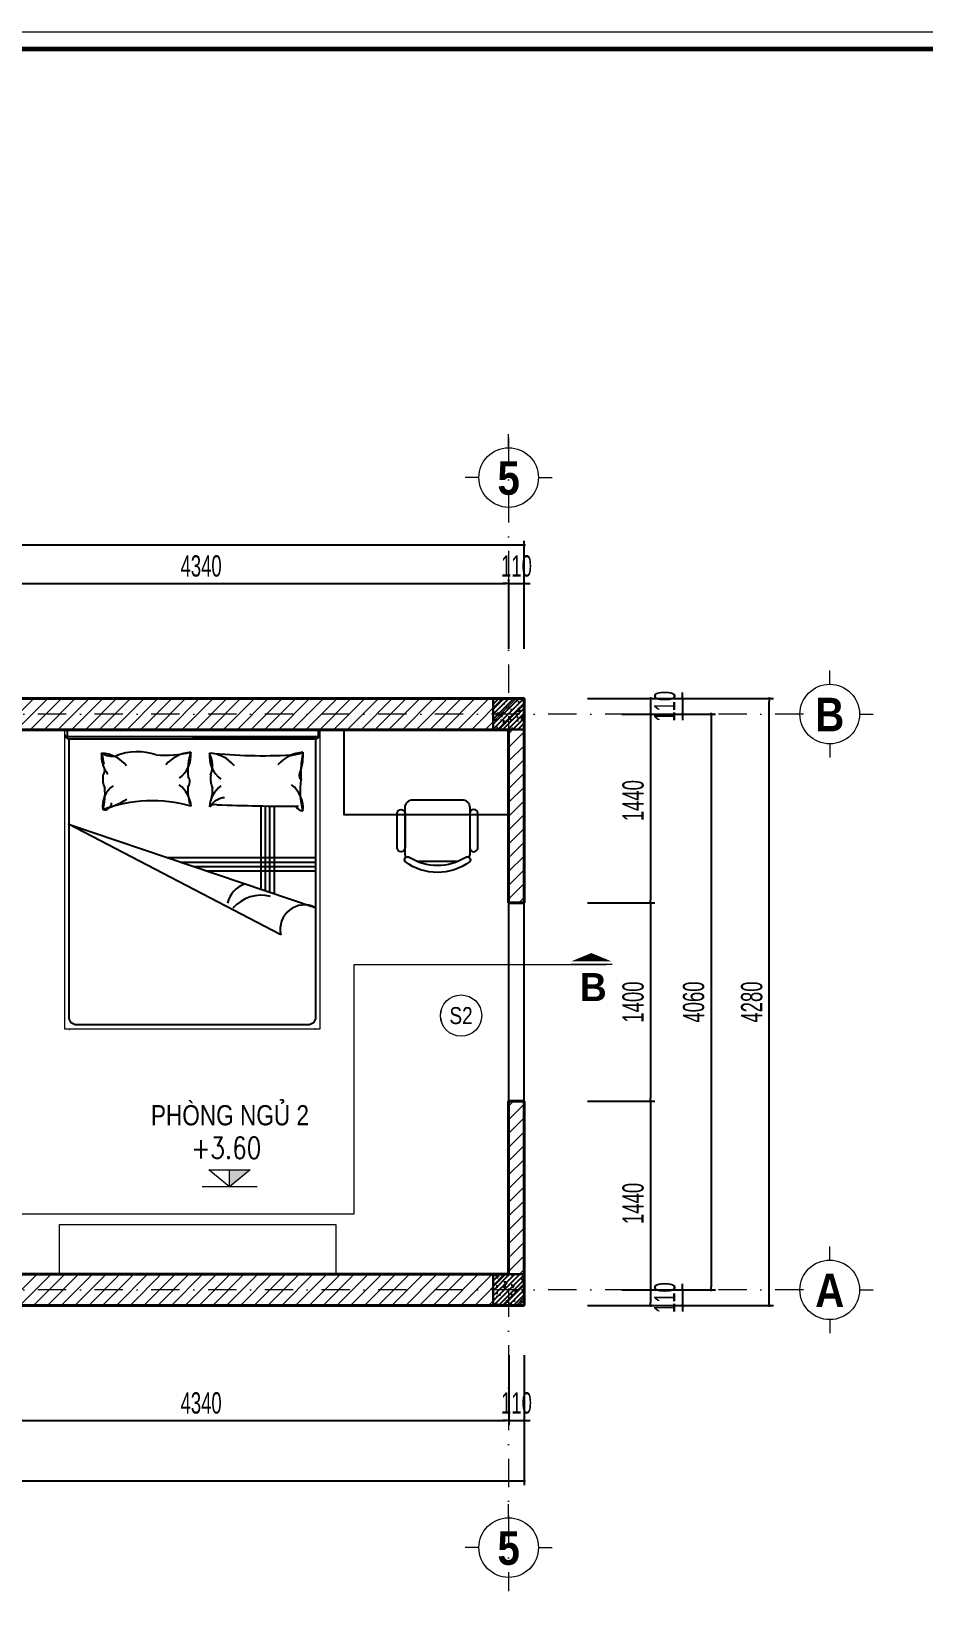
# Model space of a CAD drawing. Header units: millimetres. Extents: x 2565303 to 2664360, y -865723 to -262051.
# Drawn here: x 2645218 to 2651508, y -442525 to -431351 of the extents above; entities that cross this region are included whole.
import ezdxf
from ezdxf.enums import TextEntityAlignment as Align
from ezdxf.xclip import XClip

# ---------------------------------------------------------------- set-up
doc = ezdxf.new("R2010")
doc.units = ezdxf.units.MM
doc.header["$LTSCALE"] = 10
doc.header["$MEASUREMENT"] = 0
doc.header["$XCLIPFRAME"] = 0
for name, pattern in [('ACAD_ISO07W100', [3, 0, -3]), ('DASHDOT', [1, 0.5, -0.25, 0, -0.25]), ('HIDDEN', [9.525, 6.35, -3.175])]:
    doc.linetypes.add(name, pattern=pattern)
doc.layers.get('0').update_dxf_attribs({"linetype": 'CONTINUOUS'})
doc.layers.get('DEFPOINTS').update_dxf_attribs({"color": 10, "linetype": 'CONTINUOUS'})
for name, color, linetype in [('- Hach vl', 9, 'CONTINUOUS'), ('Khungten_LCDI', 7, 'CONTINUOUS'), ('M3', 3, 'CONTINUOUS')]:
    doc.layers.add(name, color=color, linetype=linetype)
for name, color, linetype, lineweight in [('- Nội Thất', 83, 'CONTINUOUS', 25), ('-thay1', 7, 'CONTINUOUS', 18), ('-Tường', 4, 'CONTINUOUS', 35), ('A-WIPEOUT', 254, 'ACAD_ISO07W100', 0), ('LC Dim', 8, 'CONTINUOUS', 13), ('LC Hatch', 252, 'CONTINUOUS', 5), ('LC ISO', 153, 'CONTINUOUS', 13), ('LC Khac', 4, 'CONTINUOUS', 9), ('LC MANH DUT', 35, 'HIDDEN', 5), ('LC Net dam 1', 30, 'CONTINUOUS', 30), ('LC Net dam2', 6, 'CONTINUOUS', 40), ('LC Net manh', 250, 'CONTINUOUS', 5), ('LC Net truc', 134, 'DASHDOT', 5), ('LC Text1', 20, 'CONTINUOUS', 13), ('LC Text2', 7, 'CONTINUOUS', 13), ('NOITHAT', 33, 'CONTINUOUS', 9)]:
    doc.layers.add(name, color=color, linetype=linetype, lineweight=lineweight)
doc.styles.add('General text 2', font='arial.ttf')
doc.styles.add('HOATBIF', font='hoatbif.shx', dxfattribs={"width": 0.65})
doc.styles.add('Khungten', font='', dxfattribs={"width": 0.9, "height": 5000})
doc.styles.add('LC 1', font='')
doc.styles.add('T1', font='Vnsimli.shx', dxfattribs={"width": 0.7})
doc.styles.add('T2', font='', dxfattribs={"width": 0.8})
doc.styles.add('Title', font='', dxfattribs={"width": 0.8})
doc.styles.get('Khungten').set_extended_font_data('.VnAvantH')
doc.styles.get('LC 1').set_extended_font_data('.VnAvantH', bold=True)
doc.styles.get('T2').set_extended_font_data('.VnArialH')
doc.styles.get('Title').set_extended_font_data('.VnBlackH')
doc.dimstyles.new('1-100 (1-60)', dxfattribs={"dimscale": 60, "dimtxt": 2.5, "dimasz": 0.35, "dimexe": 0.5, "dimexo": 0, "dimgap": 0.8, "dimtad": 1, "dimdec": 0, "dimzin": 0, "dimdsep": 46, "dimtxsty": 'HOATBIF', "dimblk1": 'DOT', "dimblk2": 'DOT', "dimsah": 1, "dimcen": -1, "dimdle": 1, "dimclrd": 256, "dimclre": 256, "dimclrt": 4, "dimadec": 3, "dimazin": 2, "dimtfac": 0.333333, "dimtdec": 0, "dimtix": 1, "dimtmove": 2, "dimatfit": 3, "dimldrblk": 'DOT', "dimfxl": 1, "dimtvp": 0.833333, "dimtolj": 1, "dimtzin": 0, "dimarcsym": 0})

# ---------------------------------------------------------------- blocks, each defined once
blk = doc.blocks.new('DOT')
at = {"layer": 'M3', "color": 0, "linetype": 'ByBlock'}
blk.add_line((-0.5, 0), (-1, 0), dxfattribs=at)
at = {"layer": 'M3', "color": 0, "linetype": 'ByBlock', "const_width": 0.5}
blk.add_lwpolyline([(-0.25, 0, 1), (0.25, 0, 1)], format="xyb", close=True, dxfattribs=at)
blk = doc.blocks.new('*D72')
at = {"layer": 'DEFPOINTS', "color": 0, "transparency": 16777216}
for p in [(2648583, -435242), (2644243, -435702), (2648583, -435702)]:
    blk.add_point(p, dxfattribs=at)
at = {"layer": 'LC Dim', "lineweight": -2, "transparency": 16777216}
for p, q in [((2644243, -435702), (2644243, -435212)), ((2648583, -435702), (2648583, -435212)), ((2644264, -435242), (2648562, -435242))]:
    blk.add_line(p, q, dxfattribs=at)
at = {"layer": 'LC Dim', "lineweight": -2, "transparency": 16777216, "xscale": 21, "yscale": 21, "zscale": 21, "rotation": 180}
blk.add_blockref('DOT', (2644243, -435242), dxfattribs=at)
at = {"layer": 'LC Dim', "lineweight": -2, "transparency": 16777216, "xscale": 21, "yscale": 21, "zscale": 21}
blk.add_blockref('DOT', (2648583, -435242), dxfattribs=at)
at = {"layer": 'LC Dim', "color": 4, "transparency": 16777216, "insert": (2646413, -435119), "char_height": 150, "attachment_point": 5, "style": 'HOATBIF'}
blk.add_mtext('\\A1;4340', dxfattribs=at)
blk = doc.blocks.new('*D73')
at = {"layer": 'DEFPOINTS', "color": 0, "transparency": 16777216}
for p in [(2648693, -435242), (2648583, -435702), (2648693, -435702)]:
    blk.add_point(p, dxfattribs=at)
at = {"layer": 'LC Dim', "lineweight": -2, "transparency": 16777216}
for p, q in [((2648583, -435702), (2648583, -435212)), ((2648693, -435702), (2648693, -435212)), ((2648562, -435242), (2648541, -435242)), ((2648583, -435242), (2648693, -435242)), ((2648714, -435242), (2648735, -435242))]:
    blk.add_line(p, q, dxfattribs=at)
at = {"layer": 'LC Dim', "lineweight": -2, "transparency": 16777216, "xscale": 21, "yscale": 21, "zscale": 21}
blk.add_blockref('DOT', (2648583, -435242), dxfattribs=at)
at = {"layer": 'LC Dim', "lineweight": -2, "transparency": 16777216, "xscale": 21, "yscale": 21, "zscale": 21, "rotation": 180}
blk.add_blockref('DOT', (2648693, -435242), dxfattribs=at)
at = {"layer": 'LC Dim', "color": 4, "transparency": 16777216, "insert": (2648638, -435119), "char_height": 150, "attachment_point": 5, "style": 'HOATBIF'}
blk.add_mtext('\\A1;110', dxfattribs=at)
blk = doc.blocks.new('*D74')
at = {"layer": 'DEFPOINTS', "color": 0, "transparency": 16777216}
for p in [(2633793, -434972), (2633793, -435702), (2648693, -435702)]:
    blk.add_point(p, dxfattribs=at)
at = {"layer": 'LC Dim', "lineweight": -2, "transparency": 16777216}
for p, q in [((2633793, -435702), (2633793, -434942)), ((2648672, -434972), (2633814, -434972)), ((2648693, -435702), (2648693, -434942))]:
    blk.add_line(p, q, dxfattribs=at)
at = {"layer": 'LC Dim', "lineweight": -2, "transparency": 16777216, "xscale": 21, "yscale": 21, "zscale": 21, "rotation": 180}
blk.add_blockref('DOT', (2633793, -434972), dxfattribs=at)
at = {"layer": 'LC Dim', "lineweight": -2, "transparency": 16777216, "xscale": 21, "yscale": 21, "zscale": 21}
blk.add_blockref('DOT', (2648693, -434972), dxfattribs=at)
at = {"layer": 'LC Dim', "color": 4, "transparency": 16777216, "insert": (2641613, -434849), "char_height": 150, "attachment_point": 5, "style": 'HOATBIF'}
blk.add_mtext('\\A1;14900', dxfattribs=at)
blk = doc.blocks.new('*D65')
at = {"layer": 'DEFPOINTS', "color": 0, "transparency": 16777216}
for p in [(2644243, -440684), (2648583, -440684), (2648583, -441144)]:
    blk.add_point(p, dxfattribs=at)
at = {"layer": 'LC Dim', "lineweight": -2, "transparency": 16777216}
for p, q in [((2644243, -440684), (2644243, -441174)), ((2648583, -440684), (2648583, -441174)), ((2644264, -441144), (2648562, -441144))]:
    blk.add_line(p, q, dxfattribs=at)
at = {"layer": 'LC Dim', "lineweight": -2, "transparency": 16777216, "xscale": 21, "yscale": 21, "zscale": 21, "rotation": 180}
blk.add_blockref('DOT', (2644243, -441144), dxfattribs=at)
at = {"layer": 'LC Dim', "lineweight": -2, "transparency": 16777216, "xscale": 21, "yscale": 21, "zscale": 21}
blk.add_blockref('DOT', (2648583, -441144), dxfattribs=at)
at = {"layer": 'LC Dim', "color": 4, "transparency": 16777216, "insert": (2646413, -441021), "char_height": 150, "attachment_point": 5, "style": 'HOATBIF'}
blk.add_mtext('\\A1;4340', dxfattribs=at)
blk = doc.blocks.new('*D66')
at = {"layer": 'DEFPOINTS', "color": 0, "transparency": 16777216}
for p in [(2648583, -440684), (2648693, -440684), (2648693, -441144)]:
    blk.add_point(p, dxfattribs=at)
at = {"layer": 'LC Dim', "lineweight": -2, "transparency": 16777216}
for p, q in [((2648583, -440684), (2648583, -441174)), ((2648693, -440684), (2648693, -441174)), ((2648562, -441144), (2648541, -441144)), ((2648583, -441144), (2648693, -441144)), ((2648714, -441144), (2648735, -441144))]:
    blk.add_line(p, q, dxfattribs=at)
at = {"layer": 'LC Dim', "lineweight": -2, "transparency": 16777216, "xscale": 21, "yscale": 21, "zscale": 21}
blk.add_blockref('DOT', (2648583, -441144), dxfattribs=at)
at = {"layer": 'LC Dim', "lineweight": -2, "transparency": 16777216, "xscale": 21, "yscale": 21, "zscale": 21, "rotation": 180}
blk.add_blockref('DOT', (2648693, -441144), dxfattribs=at)
at = {"layer": 'LC Dim', "color": 4, "transparency": 16777216, "insert": (2648638, -441021), "char_height": 150, "attachment_point": 5, "style": 'HOATBIF'}
blk.add_mtext('\\A1;110', dxfattribs=at)
blk = doc.blocks.new('*D67')
at = {"layer": 'DEFPOINTS', "color": 0, "transparency": 16777216}
for p in [(2633793, -440684), (2648693, -440684), (2633793, -441571)]:
    blk.add_point(p, dxfattribs=at)
at = {"layer": 'LC Dim', "lineweight": -2, "transparency": 16777216}
for p, q in [((2633793, -440684), (2633793, -441601)), ((2648693, -440684), (2648693, -441601)), ((2648672, -441571), (2633814, -441571))]:
    blk.add_line(p, q, dxfattribs=at)
at = {"layer": 'LC Dim', "lineweight": -2, "transparency": 16777216, "xscale": 21, "yscale": 21, "zscale": 21, "rotation": 180}
blk.add_blockref('DOT', (2633793, -441571), dxfattribs=at)
at = {"layer": 'LC Dim', "lineweight": -2, "transparency": 16777216, "xscale": 21, "yscale": 21, "zscale": 21}
blk.add_blockref('DOT', (2648693, -441571), dxfattribs=at)
at = {"layer": 'LC Dim', "color": 4, "transparency": 16777216, "insert": (2641613, -441435), "char_height": 150, "attachment_point": 5, "style": 'HOATBIF'}
blk.add_mtext('\\A1;14900', dxfattribs=at)
blk = doc.blocks.new('*D77')
at = {"layer": 'DEFPOINTS', "color": 0, "transparency": 16777216}
for p in [(2649380, -436053), (2649380, -436163), (2649808, -436163)]:
    blk.add_point(p, dxfattribs=at)
at = {"layer": 'LC Dim', "lineweight": -2, "transparency": 16777216}
for p, q in [((2649380, -436053), (2649838, -436053)), ((2649808, -436032), (2649808, -436011)), ((2649808, -436053), (2649808, -436163)), ((2649380, -436163), (2649838, -436163)), ((2649808, -436184), (2649808, -436205))]:
    blk.add_line(p, q, dxfattribs=at)
at = {"layer": 'LC Dim', "lineweight": -2, "transparency": 16777216, "xscale": 21, "yscale": 21, "zscale": 21}
for p, rotation in [((2649808, -436053), 270), ((2649808, -436163), 90)]:
    blk.add_blockref('DOT', p, dxfattribs=dict(at, rotation=rotation))
at = {"layer": 'LC Dim', "color": 4, "transparency": 16777216, "insert": (2649685, -436108), "char_height": 150, "attachment_point": 5, "rotation": 90, "style": 'HOATBIF'}
blk.add_mtext('\\A1;110', dxfattribs=at)
blk = doc.blocks.new('*D78')
at = {"layer": 'DEFPOINTS', "color": 0, "transparency": 16777216}
for p in [(2649584, -436163), (2649584, -440223), (2650011, -440223)]:
    blk.add_point(p, dxfattribs=at)
at = {"layer": 'LC Dim', "lineweight": -2, "transparency": 16777216}
for p, q in [((2649584, -436163), (2650041, -436163)), ((2650011, -436184), (2650011, -440202)), ((2649584, -440223), (2650041, -440223))]:
    blk.add_line(p, q, dxfattribs=at)
at = {"layer": 'LC Dim', "lineweight": -2, "transparency": 16777216, "xscale": 21, "yscale": 21, "zscale": 21}
for p, rotation in [((2650011, -436163), 90), ((2650011, -440223), 270)]:
    blk.add_blockref('DOT', p, dxfattribs=dict(at, rotation=rotation))
at = {"layer": 'LC Dim', "color": 4, "transparency": 16777216, "insert": (2649888, -438193), "char_height": 150, "attachment_point": 5, "rotation": 90, "style": 'HOATBIF'}
blk.add_mtext('\\A1;4060', dxfattribs=at)
blk = doc.blocks.new('*D79')
at = {"layer": 'DEFPOINTS', "color": 0, "transparency": 16777216}
for p in [(2649380, -440223), (2649380, -440333), (2649808, -440333)]:
    blk.add_point(p, dxfattribs=at)
at = {"layer": 'LC Dim', "lineweight": -2, "transparency": 16777216}
for p, q in [((2649380, -440223), (2649838, -440223)), ((2649808, -440202), (2649808, -440181)), ((2649808, -440223), (2649808, -440333)), ((2649380, -440333), (2649838, -440333)), ((2649808, -440354), (2649808, -440375))]:
    blk.add_line(p, q, dxfattribs=at)
at = {"layer": 'LC Dim', "lineweight": -2, "transparency": 16777216, "xscale": 21, "yscale": 21, "zscale": 21}
for p, rotation in [((2649808, -440223), 270), ((2649808, -440333), 90)]:
    blk.add_blockref('DOT', p, dxfattribs=dict(at, rotation=rotation))
at = {"layer": 'LC Dim', "color": 4, "transparency": 16777216, "insert": (2649685, -440278), "char_height": 150, "attachment_point": 5, "rotation": 90, "style": 'HOATBIF'}
blk.add_mtext('\\A1;110', dxfattribs=at)
blk = doc.blocks.new('*D80')
at = {"layer": 'DEFPOINTS', "color": 0, "transparency": 16777216}
for p in [(2649584, -436053), (2650421, -436053), (2649584, -440333)]:
    blk.add_point(p, dxfattribs=at)
at = {"layer": 'LC Dim', "lineweight": -2, "transparency": 16777216}
for p, q in [((2649584, -436053), (2650451, -436053)), ((2650421, -440312), (2650421, -436074)), ((2649584, -440333), (2650451, -440333))]:
    blk.add_line(p, q, dxfattribs=at)
at = {"layer": 'LC Dim', "lineweight": -2, "transparency": 16777216, "xscale": 21, "yscale": 21, "zscale": 21}
for p, rotation in [((2650421, -436053), 90), ((2650421, -440333), 270)]:
    blk.add_blockref('DOT', p, dxfattribs=dict(at, rotation=rotation))
at = {"layer": 'LC Dim', "color": 4, "transparency": 16777216, "insert": (2650298, -438193), "char_height": 150, "attachment_point": 5, "rotation": 90, "style": 'HOATBIF'}
blk.add_mtext('\\A1;4280', dxfattribs=at)
blk = doc.blocks.new('Nt065')
for p, q in [((122.3, 204.5), (-125.7, 204.5)), ((-201.7, 154.5), (-201.7, -128.9)), ((198.3, -128.9), (198.3, 154.5)), ((-151.7, -178.9), (148.3, -178.9))]:
    blk.add_line(p, q)
for points in [[(-251.7, 119), (-251.7, -93.5, 1), (-201.7, -93.5), (-201.7, 118.3, 0.98556)], [(248.3, 119), (248.3, -93.5, -1), (198.3, -93.5), (198.3, 118.3, -0.98556)]]:
    blk.add_lwpolyline(points, format="xyb", close=True)
for centre, radius, start, end in [((-187, 193.5), 18.3, 143.30994, 302.02741), ((-1.7, -62.2), 333.3, 53.1301, 126.8699), ((-1.7, -98.5), 327.3, 57.57575, 122.42425), ((183.7, 193.5), 18.3, 237.97259, 36.69006), ((-151.7, 154.5), 50, 152.41556, 180), ((148.3, 154.5), 50, 0, 27.58444), ((-151.7, -128.9), 50, 180, 270), ((148.3, -128.9), 50, 270, 0)]:
    blk.add_arc(centre, radius, start, end)
blk = doc.blocks.new('fds')
at = {"color": 8}
for p, q in [((96991, -452371), (96991, -451754)), ((97022, -452371), (97022, -451765)), ((97054, -452372), (97054, -451775)), ((97085, -452372), (97085, -451786)), ((97465, -451914), (96698, -451914)), ((97558, -451945), (96698, -451945)), ((97650, -451976), (96698, -451976)), ((97743, -452008), (96698, -452008)), ((96024, -452485), (96024, -452909)), ((96582, -452485), (96024, -452485)), ((96582, -452909), (96582, -452485)), ((98546, -452909), (98546, -452485)), ((98546, -452485), (99104, -452485)), ((99104, -452485), (99104, -452909)), ((96303, -452547), (96303, -452847)), ((98825, -452547), (98825, -452847)), ((96698, -452845), (97567, -452845)), ((97567, -452845), (96708, -452845)), ((98436, -452845), (97567, -452845))]:
    blk.add_line(p, q, dxfattribs=at)
for points in [[(96698, -452845), (96698, -450880, -0.414214), (96750, -450828), (98384, -450828, -0.414214), (98436, -450880), (98436, -452845)], [(96874, -452729, -0.040806), (97446, -452744, -0.040806)]]:
    blk.add_lwpolyline(points, format="xyb", dxfattribs=at)
blk.add_lwpolyline([(96943, -451464), (98441, -452243), (96700, -451656, 0.631774)], format="xyb", close=True, dxfattribs=at)
blk.add_lwpolyline([(98450, -452861), (96678, -452861), (96678, -452909), (98450, -452909), (98450, -452861)], dxfattribs=at)
for centre, radius in [((96303, -452697), 98), ((96303, -452697), 53.1), ((98825, -452697), 98), ((98825, -452697), 53.1)]:
    blk.add_circle(centre, radius, dxfattribs=at)
for centre, radius, start, end in [((97081, -451479), 263, 255.6288, 319.371), ((97130, -451639), 195, 290.8788, 345.8137), ((96988, -452358), 202, 174.11, 233.4289), ((96783, -452396), 59.3, 31.4588, 86.5291), ((96291, -452479), 516, 351.2929, 15.9757), ((96769, -452592), 255, 81.6583, 85.9871), ((96766, -469906), 17537, 87.9479, 89.826), ((97332, -452303), 127, 273.5256, 326.372), ((97245, -452351), 202, 306.5711, 355.6819), ((97406, -452319), 62.8, 258.6298, 310.9009), ((97615, -452482), 191, 163.77, 184.7767), ((97851, -451406), 1002, 254.0369, 290.3493), ((97787, -452351), 212, 184.91, 232.8803), ((97256, -452483), 343, 356.4446, 16.2046), ((98378, -452984), 663, 105.6863, 121.6501), ((98029, -452372), 172, 304.2428, 8.7379), ((98187, -452394), 49.7, 76.1982, 180.2273), ((98573, -452456), 390, 163.5644, 186.1704), ((97264, -452566), 175, 352.4632, 22.983), ((97642, -452542), 56.9, 139.098, 217.9167), ((98024, -452566), 175, 352.4632, 22.983), ((96234, -452677), 48, 31.462, 91.6998), ((96231, -452683), 63, 33.5103, 79.83), ((96259, -452640), 48, 355.462, 55.6998), ((96253, -452643), 63, 357.5103, 43.83), ((96301, -452625), 48, 319.462, 19.6998), ((96295, -452624), 63, 321.5103, 7.83), ((96344, -452637), 48, 283.462, 343.6998), ((97107, -452724), 321, 161.3058, 184.6952), ((95106, -452479), 1703, 350.8108, 355.1902), ((94346, -452669), 2457, 1.1124, 2.6095), ((96768, -452590), 46.4, 317.8287, 45.5264), ((97245, -452723), 202, 354.11, 53.4289), ((97609, -452657), 184, 158.3017, 208.2264), ((97779, -452730), 202, 126.5711, 185.89), ((97206, -452621), 394, 340.8133, 6.5053), ((98006, -452723), 202, 26.2629, 39.0596), ((98233, -452622), 47.7, 136.7316, 194.6494), ((98006, -452723), 202, 354.11, 26.2629), ((98784, -452637), 48, 196.3002, 256.538), ((98833, -452624), 63, 172.17, 218.4897), ((98827, -452625), 48, 160.3002, 220.538), ((98875, -452643), 63, 136.17, 182.4897), ((98869, -452640), 48, 124.3002, 184.538), ((98897, -452683), 63, 100.17, 146.4897), ((98894, -452677), 48, 88.3002, 148.538), ((96236, -452722), 48, 67.462, 127.6998), ((96236, -452728), 63, 69.5103, 115.83), ((96267, -452762), 63, 105.5103, 151.83), ((96263, -452757), 48, 103.462, 163.6998), ((96312, -452771), 63, 141.5103, 187.83), ((96306, -452769), 48, 139.462, 199.6998), ((96353, -452751), 63, 177.5103, 223.83), ((96348, -452754), 48, 175.462, 235.6998), ((96376, -452712), 63, 213.5103, 259.83), ((96373, -452717), 48, 211.462, 271.6998), ((96370, -452666), 63, 249.5103, 295.83), ((96371, -452672), 48, 247.462, 307.6998), ((96339, -452633), 63, 285.5103, 331.83), ((96769, -452496), 255, 274.0129, 319.5811), ((96904, -453034), 307, 95.733, 112.4821), ((97464, -452490), 255, 220.4189, 265.9871), ((97560, -452496), 255, 274.0129, 319.5811), ((97767, -453621), 891, 86.3716, 102.2562), ((97955, -452351), 403, 251.0183, 291.7974), ((98225, -452490), 255, 220.4189, 265.9871), ((98128, -452886), 163, 61.0908, 98.4042), ((98723, -452592), 538, 187.6727, 196.3954), ((98757, -452672), 48, 232.3002, 292.538), ((98758, -452666), 63, 244.17, 290.4897), ((98789, -452633), 63, 208.17, 254.4897), ((98755, -452717), 48, 268.3002, 328.538), ((98752, -452712), 63, 280.17, 326.4897), ((98780, -452754), 48, 304.3002, 4.538), ((98775, -452751), 63, 316.17, 2.4897), ((98822, -452769), 48, 340.3002, 40.538), ((98816, -452771), 63, 352.17, 38.4897), ((98892, -452728), 63, 64.17, 110.4897), ((98892, -452722), 48, 52.3002, 112.538), ((98865, -452757), 48, 16.3002, 76.538), ((98861, -452762), 63, 28.17, 74.4897), ((96698, -452876), 31.2, 90, 180), ((98436, -452876), 31.2, 0, 90)]:
    blk.add_arc(centre, radius, start, end, dxfattribs=at)
blk.add_ellipse((96572, -450311), major_axis=(0, -522), ratio=0.68, start_param=6.655152, end_param=6.661293, dxfattribs=at)
at = {"color": 8, "extrusion": (0, 0, -1)}
blk.add_ellipse((98562, -450311), major_axis=(0, -522), ratio=0.68, start_param=6.655152, end_param=6.661293, dxfattribs=at)
at = {"layer": 'NOITHAT', "ltscale": 0.5}
for p, q in [((96012, -452897), (96594, -452897)), ((96012, -452909), (96594, -452909)), ((96667, -452909), (98467, -452909)), ((98534, -452897), (99116, -452897)), ((98534, -452909), (99116, -452909)), ((99104, -452909), (99116, -452909))]:
    blk.add_line(p, q, dxfattribs=at)
for points in [[(96667, -452909), (96667, -450797), (98467, -450797), (98467, -452909)], [(96594, -452909), (96594, -452472), (96012, -452472), (96012, -452909)], [(98534, -452909), (98534, -452472), (99116, -452472), (99116, -452909)]]:
    blk.add_lwpolyline(points, dxfattribs=at)
blk = doc.blocks.new('lcdi fix')
at = {"layer": 'DEFPOINTS', "lineweight": 0}
blk.add_lwpolyline([(-1200, -14850), (-1200, 14850), (40800, 14850), (40800, -14850)], close=True, dxfattribs=at)
at = {"layer": 'Khungten_LCDI', "color": 5, "lineweight": 60}
blk.add_lwpolyline([(0, -14650), (0, 14650), (40600, 14650), (40600, -14650)], close=True, dxfattribs=at)
at = {"color": 7, "style": 'Khungten', "width": 0.8}
for tag, p in [('REVISION', (39499, -10746)), ('NGAYHT', (39546, -11609))]:
    blk.add_attdef(tag, text='', height=200, dxfattribs=at).set_placement(p, align=Align.CENTER)
at = {"layer": 'LC Text1', "style": 'Title', "width": 1.485915}
for tag, p, p2 in [('TENBANVE1', (36913, -8886), (40339, -8886)), ('TENBANVE2', (36913, -9562), (40339, -9562))]:
    blk.add_attdef(tag, text='', height=250, dxfattribs=at).set_placement(p, p2, align=Align.FIT)
at = {"layer": 'LC Text1', "style": 'Title', "width": 0.7}
blk.add_attdef('SOBANVE', text='', height=250, dxfattribs=at).set_placement((39562, -13896), align=Align.CENTER)
blk = doc.blocks.new('gfs')
at = {"layer": '- Hach vl', "ltscale": 0.2}
h = blk.add_hatch(dxfattribs=at)
h.set_pattern_fill('ANSI31', color=256, scale=200, style=0)
h.set_pattern_definition([(45, (3894016.553, -231657.651), (-17.67766953, 17.67766953), [])])
h.paths.add_polyline_path([(2119996, -313176), (2119887, -313176), (2119887, -313286), (2119996, -313286)])
h.paths.add_polyline_path([(2119887, -313176), (2119777, -313176), (2119777, -313286), (2119887, -313286)])
h.paths.add_polyline_path([(2119887, -313066), (2119777, -313066), (2119777, -313176), (2119887, -313176)])
h.paths.add_polyline_path([(2119996, -313066), (2119887, -313066), (2119887, -313176), (2119996, -313176)])
h = blk.add_hatch(dxfattribs=at)
h.set_pattern_fill('AR-CONC', color=256, scale=20, style=0)
h.set_pattern_definition([(50, (3894016.55, -231657.65), (143.4520365, -12.550427), [15, -165]), (355, (3894016.55, -231657.65), (-27.750267, 150.438427), [12, -132]), (100.4514, (3894028.51, -231658.7), (115.701876, 137.887908), [12.748038, -140.228422]), (46.1842, (3894016.55, -231617.65), (213.44821, -33.103803), [22.5, -247.5]), (96.6356, (3894034.34, -231620.4), (186.93254, 194.823574), [19.122058, -210.3426]), (351.1842, (3894016.55, -231617.65), (186.93239, 194.82372), [18, -198]), (21, (3894036.55, -231627.65), (119.3814104, -80.523778), [15, -165]), (326, (3894036.55, -231627.65), (48.663066, 145.030009), [12, -132]), (71.4514, (3894046.5, -231634.36), (168.044526, 64.506099), [12.748038, -140.228422]), (37.5, (3894016.553, -231657.65), (2.431971, 66.5787708), [0, -130.4, 0, -134, 0, -132.5]), (7.5, (3894016.55, -231657.65), (52.6139075, 78.8823424), [0, -76.4, 0, -127.4, 0, -50.5]), (327.5, (3893971.953, -231657.65), (106.7644872, -4.5109743), [0, -50, 0, -156, 0, -207]), (317.5, (3893951.95, -231657.65), (116.637234, 20.0209965), [0, -65, 0, -103.6, 0, -147])])
h.paths.add_polyline_path([(2119996, -313176), (2119887, -313176), (2119887, -313286), (2119996, -313286)])
h.paths.add_polyline_path([(2119887, -313176), (2119777, -313176), (2119777, -313286), (2119887, -313286)])
h.paths.add_polyline_path([(2119887, -313066), (2119777, -313066), (2119777, -313176), (2119887, -313176)])
h.paths.add_polyline_path([(2119996, -313066), (2119887, -313066), (2119887, -313176), (2119996, -313176)])
at = {"layer": 'LC Net dam 1'}
blk.add_lwpolyline([(2119777, -313066), (2119997, -313066), (2119997, -313286), (2119777, -313286)], close=True, dxfattribs=at)
blk = doc.blocks.new('c22x30')
at = {"layer": 'LC Hatch'}
h = blk.add_hatch(dxfattribs=at)
h.set_pattern_fill('BTCT', color=256, scale=25)
h.set_pattern_definition([(50, (-619188.45, -138015.9), (179.315046, -15.688034), [18.75, -206.25]), (355, (-619188.45, -138015.9), (-34.687833, 188.048033), [15, -165]), (100.4514, (-619173.5, -138017.21), (144.627345, 172.359886), [15.93505, -175.28553]), (46.1842, (-619188.45, -137965.9), (266.81026, -41.37975), [28.125, -309.375]), (96.6356, (-619166.22, -137969.35), (233.66568, 243.52947), [23.90257, -262.92825]), (351.1842, (-619188.45, -137965.9), (233.66549, 243.52965), [22.5, -247.5]), (21, (-619163.45, -137978.4), (149.226763, -100.654723), [18.75, -206.25]), (326, (-619163.45, -137978.4), (60.828833, 181.28751), [15, -165]), (71.4514, (-619151.02, -137986.79), (210.055657, 80.632624), [15.93505, -175.28553]), (37.5, (-619188.45, -138015.9), (3.039964, 83.2234635), [0, -163, 0, -167.5, 0, -165.625]), (7.5, (-619188.45, -138015.9), (65.767384, 98.602928), [0, -95.5, 0, -159.25, 0, -63.125]), (327.5, (-619244.2, -138015.9), (133.455609, -5.638718), [0, -62.5, 0, -195, 0, -258.75]), (317.5, (-619269.2, -138015.9), (145.796542, 25.026246), [0, -81.25, 0, -129.5, 0, -183.75]), (45, (-619188.45, -138015.9), (-66.291261, 66.291261), []), (45, (-619144.26, -138015.9), (-66.291261, 66.291261), [])])
h.paths.add_polyline_path([(0, 0), (0, -220), (300, -220), (300, 0)])
at = {"layer": 'LC Net dam 1'}
blk.add_lwpolyline([(0, 0), (300, 0), (300, -220), (0, -220)], close=True, dxfattribs=at)
blk = doc.blocks.new('he cot')
at = {"layer": '-Tường'}
for p in [(551956, -92941), (565736, -92941), (551956, -97001), (565736, -97001)]:
    blk.add_blockref('gfs', p, dxfattribs=at)
at = {"layer": 'LC Net dam 1'}
for p in [(2674453, -406007), (2678573, -406007), (2681173, -406007), (2674453, -410067), (2678573, -410067), (2681173, -410067)]:
    blk.add_blockref('c22x30', p, dxfattribs=at)
blk = doc.blocks.new('*D143')
at = {"layer": 'DEFPOINTS', "color": 0, "transparency": 16777216}
for p in [(2649140, -436053), (2649140, -437493), (2649584, -437493)]:
    blk.add_point(p, dxfattribs=at)
at = {"layer": 'LC Dim', "lineweight": -2, "transparency": 16777216}
for p, q in [((2649140, -436053), (2649614, -436053)), ((2649584, -436074), (2649584, -437472)), ((2649140, -437493), (2649614, -437493))]:
    blk.add_line(p, q, dxfattribs=at)
at = {"layer": 'LC Dim', "lineweight": -2, "transparency": 16777216, "xscale": 21, "yscale": 21, "zscale": 21}
for p, rotation in [((2649584, -436053), 90), ((2649584, -437493), 270)]:
    blk.add_blockref('DOT', p, dxfattribs=dict(at, rotation=rotation))
at = {"layer": 'LC Dim', "color": 4, "transparency": 16777216, "insert": (2649461, -436773), "char_height": 150, "attachment_point": 5, "rotation": 90, "style": 'HOATBIF'}
blk.add_mtext('\\A1;1440', dxfattribs=at)
blk = doc.blocks.new('*D144')
at = {"layer": 'DEFPOINTS', "color": 0, "transparency": 16777216}
for p in [(2649140, -437493), (2649140, -438893), (2649584, -438893)]:
    blk.add_point(p, dxfattribs=at)
at = {"layer": 'LC Dim', "lineweight": -2, "transparency": 16777216}
for p, q in [((2649140, -437493), (2649614, -437493)), ((2649584, -437514), (2649584, -438872)), ((2649140, -438893), (2649614, -438893))]:
    blk.add_line(p, q, dxfattribs=at)
at = {"layer": 'LC Dim', "lineweight": -2, "transparency": 16777216, "xscale": 21, "yscale": 21, "zscale": 21}
for p, rotation in [((2649584, -437493), 90), ((2649584, -438893), 270)]:
    blk.add_blockref('DOT', p, dxfattribs=dict(at, rotation=rotation))
at = {"layer": 'LC Dim', "color": 4, "transparency": 16777216, "insert": (2649461, -438193), "char_height": 150, "attachment_point": 5, "rotation": 90, "style": 'HOATBIF'}
blk.add_mtext('\\A1;1400', dxfattribs=at)
blk = doc.blocks.new('*D145')
at = {"layer": 'DEFPOINTS', "color": 0, "transparency": 16777216}
for p in [(2649140, -438893), (2649140, -440333), (2649584, -440333)]:
    blk.add_point(p, dxfattribs=at)
at = {"layer": 'LC Dim', "lineweight": -2, "transparency": 16777216}
for p, q in [((2649140, -438893), (2649614, -438893)), ((2649584, -438914), (2649584, -440312)), ((2649140, -440333), (2649614, -440333))]:
    blk.add_line(p, q, dxfattribs=at)
at = {"layer": 'LC Dim', "lineweight": -2, "transparency": 16777216, "xscale": 21, "yscale": 21, "zscale": 21}
for p, rotation in [((2649584, -438893), 90), ((2649584, -440333), 270)]:
    blk.add_blockref('DOT', p, dxfattribs=dict(at, rotation=rotation))
at = {"layer": 'LC Dim', "color": 4, "transparency": 16777216, "insert": (2649461, -439613), "char_height": 150, "attachment_point": 5, "rotation": 90, "style": 'HOATBIF'}
blk.add_mtext('\\A1;1440', dxfattribs=at)
blk = doc.blocks.new('TTRUC')
at = {"layer": 'LC ISO'}
for p, q in [((0, 6.95), (0, 10.13)), ((-6.95, 0), (-10.13, 0)), ((6.95, 0), (10.13, 0)), ((0, -6.95), (0, -10.13))]:
    blk.add_line(p, q, dxfattribs=at)
at = {"layer": 'LC Net manh'}
blk.add_circle((0, 0), 6.95, dxfattribs=at)
blk = doc.blocks.new('Caodo1')
at = {"layer": 'LC Text1'}
blk.add_hatch(color=256, dxfattribs=at).paths.add_polyline_path([(0, 200), (0, 0), (243, 200)])
for p, q in [((0, 0), (0, 200)), ((324, 0), (-324, 0))]:
    blk.add_line(p, q, dxfattribs=at)
blk.add_lwpolyline([(-243, 200), (243, 200), (0, 0), (0, 0)], close=True, dxfattribs=at)
at = {"layer": 'LC Text1', "style": 'T1', "width": 0.8}
blk.add_attdef('%%P0,00', text='', height=250, dxfattribs=at).set_placement((-39, 460), align=Align.MIDDLE_CENTER)
blk = doc.blocks.new('*U262')
at = {"layer": 'A-WIPEOUT'}
blk.add_lwpolyline([(0, 4.25), (-2.5, 3.44), (-4.04, 1.31), (-4.04, -1.31), (-2.5, -3.44), (0, -4.25), (2.5, -3.44), (4.04, -1.31), (4.04, 1.31), (2.5, 3.44)], close=True, dxfattribs=at)
at = {"layer": 'LC Text1', "style": 'General text 2', "width": 0.8, "flags": 8}
blk.add_attdef('SYMBOL', text='', height=3.5, dxfattribs=at).set_placement((0, 0), align=Align.MIDDLE_CENTER)
blk.add_wipeout([(0, 4.25), (-2.5, 3.44), (-4.04, 1.31), (-4.04, -1.31), (-2.5, -3.44), (0, -4.25), (2.5, -3.44), (4.04, -1.31), (4.04, 1.31), (2.5, 3.44)]).dxf.layer = 'A-WIPEOUT'
at = {"layer": 'LC ISO'}
blk.add_circle((0, 0), 4.25, dxfattribs=at)

msp = doc.modelspace()

# ---------------------------------------------------------------- hatches: boundary and pattern name
at = {"layer": 'LC Hatch', "ltscale": 0.3}
h = msp.add_hatch(dxfattribs=at)
h.set_pattern_fill('ANSI31', color=256, scale=550, style=0)
h.set_pattern_definition([(45, (0, -24755.444), (-48.6135912, 48.6135912), [])])
h.paths.add_polyline_path([(2641722.7, -436422.7), (2641422.7, -436422.7), (2641422.7, -436272.7), (2641367.7, -436272.7), (2641367.7, -436477.7), (2641722.7, -436477.7)], flags=17)
h.paths.add_polyline_path([(2648692.7, -436052.7), (2633792.7, -436052.7), (2633792.7, -436272.7), (2634692.7, -436272.7), (2634692.7, -437232.7), (2634802.7, -437232.7), (2634802.7, -436272.7), (2640112.7, -436272.7), (2640112.7, -439182.7), (2640222.7, -439182.7), (2640222.7, -439032.7), (2640862.7, -439032.7), (2640862.7, -438922.7), (2640222.7, -438922.7), (2640222.7, -436272.7), (2641722.7, -436272.7), (2641722.7, -438922.7), (2641612.7, -438922.7), (2641612.7, -439032.7), (2641832.7, -439032.7), (2641832.7, -436272.7), (2644132.7, -436272.7), (2644132.7, -439182.7), (2644242.7, -439182.7), (2644242.7, -436272.7), (2648582.7, -436272.7), (2648582.7, -437492.7), (2648692.7, -437492.7)])
h.paths.add_polyline_path([(2648692.7, -438892.7), (2648582.7, -438892.7), (2648582.7, -440112.7), (2634802.7, -440112.7), (2634802.7, -439892.7), (2634692.7, -439892.7), (2634692.7, -440112.7), (2633792.7, -440112.7), (2633792.7, -440332.7), (2648692.7, -440332.7)])

# ---------------------------------------------------------------- linework, layer by layer
at = {"layer": '- Nội Thất'}
for points in [[(2648582.7, -436872.7), (2647421.4, -436872.7), (2647421.4, -436272.7), (2648582.7, -436272.7)], [(2648692.7, -437492.7), (2648582.7, -437492.7), (2648582.7, -438892.7), (2648692.7, -438892.7)]]:
    msp.add_lwpolyline(points, close=True, dxfattribs=at)
at = {"layer": 'LC Khac', "color": 1, "ltscale": 2}
msp.add_line((2649311.8, -437928), (2649020.6, -437928), dxfattribs=at)
msp.add_lwpolyline([(2649166.2, -437847.6, 0, 282.9, 0), (2649166.2, -437906.1, 165, 165, 0)], format="xyseb", dxfattribs=at)
at = {"layer": 'LC MANH DUT', "ltscale": 300}
for p, q in [((2647492.6, -439686), (2647492.6, -437928)), ((2647492.6, -437928), (2649270.3, -437928)), ((2642181.9, -439686), (2647492.6, -439686))]:
    msp.add_line(p, q, dxfattribs=at)
at = {"layer": 'LC Net dam2'}
for p, q in [((2648692.7, -436052.7), (2633792.7, -436052.7)), ((2648692.7, -437492.7), (2648692.7, -436052.7)), ((2648582.7, -436272.7), (2644242.7, -436272.7)), ((2648582.7, -437492.7), (2648582.7, -436272.7)), ((2648582.7, -437492.7), (2648692.7, -437492.7)), ((2648582.7, -438892.7), (2648692.7, -438892.7)), ((2648582.7, -440112.7), (2648582.7, -438892.7)), ((2648692.7, -440332.7), (2648692.7, -438892.7)), ((2634802.7, -440112.7), (2648582.7, -440112.7)), ((2633792.7, -440332.7), (2648692.7, -440332.7))]:
    msp.add_line(p, q, dxfattribs=at)
at = {"layer": 'LC Net truc', "ltscale": 40}
for p, q in [((2648582.7, -434211.5), (2648582.7, -442338.8)), ((2650662.7, -436162.7), (2632293.6, -436162.7)), ((2650662.7, -440222.7), (2632293.6, -440222.7))]:
    msp.add_line(p, q, dxfattribs=at)
at = {"layer": 'NOITHAT'}
msp.add_lwpolyline([(2647363.3, -439762.7), (2647363.3, -440112.7), (2645413.3, -440112.7), (2645413.3, -439762.7)], close=True, dxfattribs=at)

# ---------------------------------------------------------------- block references
at = {"layer": '- Nội Thất'}
ref = msp.add_blockref('fds', (2743918.3, -889182.1), dxfattribs=dict(at, rotation=180))
XClip(ref).set_block_clipping_path([(96614.0287750084, -452909.3496571995), (98498.7879593265, -450720.8495692811)])
at = {"layer": '- Nội Thất', "xscale": -1.139999999944121, "yscale": 1.139999999944121, "zscale": 1.14, "rotation": 180}
msp.add_blockref('Nt065', (2648082.3, -436970.1), dxfattribs=at)
at = {"layer": '-thay1', "xscale": 0.6000000155618181, "yscale": 0.6000000155618181, "zscale": 0.6000000155618181}
msp.add_blockref('lcdi fix', (2630355.3, -440260.8), dxfattribs=at)
at = {"layer": '-Tường'}
msp.add_blockref('he cot', (-37040, -30045.3), dxfattribs=at)
at = {"layer": 'LC ISO', "xscale": 30.23532588053422, "yscale": 30.23532588053422, "zscale": 30.23532588053422}
for p in [(2648582.7, -434494.6), (2650847.7, -436162.7), (2650847.7, -440222.7), (2648582.7, -442040.1)]:
    msp.add_blockref('TTRUC', p, dxfattribs=at)
at = {"layer": 'LC Text1'}
ref = msp.add_blockref('Caodo1', (2646614.5, -439497.3), dxfattribs=dict(at, xscale=0.5999999999992269, yscale=0.5999999999992269, zscale=0.5999999999992269))
ref.add_attrib('%%P0,00', '+3.60', dxfattribs={"layer": 'LC Text2', "height": 150, "style": 'T1', "width": 0.8}).set_placement((2646591, -439221.6), align=Align.MIDDLE_CENTER)

# ---------------------------------------------------------------- texts
at = {"ltscale": 2, "style": 'LC 1'}
msp.add_attdef('B', text='B', height=198, dxfattribs=at).set_placement((2649179.2, -438087.9), align=Align.MIDDLE_CENTER)
at = {"layer": 'LC Text1', "ltscale": 0.2, "style": 'LC 1', "width": 0.9}
for s, p in [('5', (2648582.7, -434687.2)), ('b', (2650847.7, -436355.3)), ('a', (2650847.7, -440415.3)), ('5', (2648582.7, -442232.7))]:
    msp.add_text(s, height=236.7, dxfattribs=at).set_placement(p, align=Align.BOTTOM_CENTER)
at = {"layer": 'LC Text2', "style": 'T2', "width": 0.8}
msp.add_text('phßng ngñ 2', height=142.56, dxfattribs=at).set_placement((2646059, -439062.6))

# ---------------------------------------------------------------- dimensions: what is measured, and where the dimension line sits
at = {"layer": 'LC Dim'}
for base, p1, p2, picture, middle in [((2633792.7, -434972.1), (2648692.7, -435701.6), (2633792.7, -435701.6), '*D74', (2641612.7, -434849.1)), ((2633792.7, -441570.9), (2648692.7, -440683.9), (2633792.7, -440683.9), '*D67', (2641612.7, -441435.4))]:
    dim = msp.add_linear_dim(base=base, p1=p1, p2=p2, dimstyle='1-100 (1-60)', dxfattribs=at)
    dim.commit()
    dim.dimension.update_dxf_attribs({"geometry": picture, "text_midpoint": middle, "dimtype": 160})
for base, p1, p2, picture, middle in [((2648582.7, -435241.8), (2644242.7, -435701.6), (2648582.7, -435701.6), '*D72', (2646412.7, -435118.8)), ((2648692.7, -435241.8), (2648582.7, -435701.6), (2648692.7, -435701.6), '*D73', (2648637.7, -435118.8)), ((2648582.7, -441143.7), (2644242.7, -440683.9), (2648582.7, -440683.9), '*D65', (2646412.7, -441020.7)), ((2648692.7, -441143.7), (2648582.7, -440683.9), (2648692.7, -440683.9), '*D66', (2648637.7, -441020.7))]:
    dim = msp.add_linear_dim(base=base, p1=p1, p2=p2, dimstyle='1-100 (1-60)', dxfattribs=at)
    dim.commit()
    dim.dimension.update_dxf_attribs({"geometry": picture, "text_midpoint": middle})
for base, p1, p2, picture, middle in [((2649807.7, -436162.7), (2649380.5, -436052.7), (2649380.5, -436162.7), '*D77', (2649684.7, -436107.7)), ((2649584.3, -437492.7), (2649139.9, -436052.7), (2649139.9, -437492.7), '*D143', (2649461.3, -436772.7)), ((2650421.4, -436052.7), (2649584.3, -440332.7), (2649584.3, -436052.7), '*D80', (2650298.4, -438192.7)), ((2650011.5, -440222.7), (2649584.3, -436162.7), (2649584.3, -440222.7), '*D78', (2649888.5, -438192.7)), ((2649584.3, -438892.7), (2649139.9, -437492.7), (2649139.9, -438892.7), '*D144', (2649461.3, -438192.7)), ((2649584.3, -440332.7), (2649139.9, -438892.7), (2649139.9, -440332.7), '*D145', (2649461.3, -439612.7)), ((2649807.7, -440332.7), (2649380.5, -440222.7), (2649380.5, -440332.7), '*D79', (2649684.7, -440277.7))]:
    dim = msp.add_linear_dim(base=base, p1=p1, p2=p2, angle=90, dimstyle='1-100 (1-60)', dxfattribs=at)
    dim.commit()
    dim.dimension.update_dxf_attribs({"geometry": picture, "text_midpoint": middle})

# ---------------------------------------------------------------- next in the draw order: block references
at = {"layer": 'LC Text1'}
ref = msp.add_blockref('*U262', (2648246.9, -438288.7), dxfattribs=dict(at, xscale=34.30588235291634, yscale=34.30588235291634, zscale=34.30588235291634))
ref.add_attrib('SYMBOL', 'S2', dxfattribs={"height": 120.07, "style": 'General text 2', "width": 0.8}).set_placement((2648246.9, -438288.7), align=Align.MIDDLE_CENTER)

doc.saveas('drawing.dxf')
